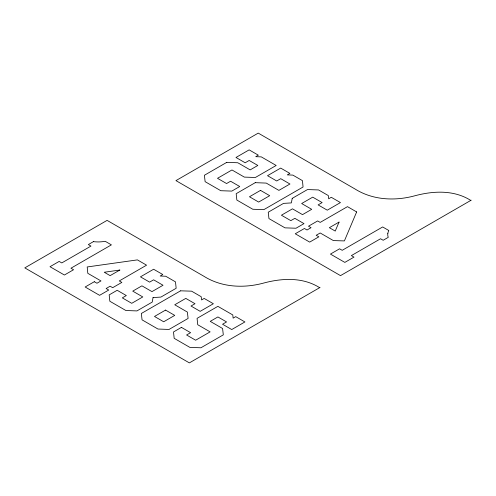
<?xml version="1.0" encoding="UTF-8"?>
<svg xmlns="http://www.w3.org/2000/svg" width="496" height="496" viewBox="0 0 496 496"><rect width="100%" height="100%" fill="white"/><g stroke="black" fill="none" stroke-linecap="round" stroke-linejoin="round"><path stroke-width="0.74" d="M93.422 241.633L88.338 244.571L90.96 246.084L61.783 262.93L59.16 261.417L50.003 266.705L64.399 275.02L73.563 269.731L70.94 268.218L111.395 244.863L105.264 241.323A40.467 23.362 0 0 1 101.438 241.788L99.615 241.905A18.03 10.41 0 0 1 98.623 241.93A23.585 13.615 0 0 1 93.428 241.626M320.056 287.438L189.367 362.892L24.8 267.877L107.086 220.373L203.887 276.26C221.712 287.451 243.741 288.449 263.643 283.061C282.112 278.095 302.833 277.035 319.635 287.68M471.2 200.179L340.51 275.627L175.944 180.618L258.23 133.108L355.031 189.001C372.856 200.192 394.884 201.184 414.786 195.796C433.256 190.83 453.976 189.776 470.778 200.421M387.816 233.554L387.785 233.759A18.023 10.404 0 0 0 387.742 234.329A23.585 13.615 0 0 0 388.275 237.33L383.172 240.269L380.55 238.756L351.366 255.601L353.989 257.114L344.832 262.403L330.435 254.088L339.593 248.8L342.209 250.313L382.664 226.957L388.79 230.491A40.486 23.374 0 0 0 387.99 232.705L387.816 233.554M153.047 297.575L152.222 302.095L136.939 310.918L125.885 310.515L109.845 301.258L109.182 294.891L117.174 290.278L126.331 295.566L122.32 297.879L131.731 303.316L142.786 296.937L132.742 291.133L141.93 285.832L151.974 291.629L163.023 285.25L153.617 279.812L149.606 282.131L140.449 276.842L153.617 269.241L162.775 274.524L160.183 276.024L165.738 276.241L175.497 281.877L176.161 288.275L160.909 297.079L153.047 297.575M292.218 198.369L291.369 202.907L283.538 203.385L268.249 212.207L268.95 218.587L284.989 227.85L296.013 228.234L303.998 223.622L294.841 218.333L290.83 220.646L281.418 215.214L292.473 208.835L302.517 214.632L311.705 209.324L301.661 203.527L312.716 197.148L322.127 202.579L318.116 204.898L327.273 210.18L340.442 202.579L331.285 197.29L328.693 198.791L328.315 195.579L318.556 189.943L307.477 189.565L292.218 198.369M356.643 211.935L344.391 240.92L333.368 240.579L320.199 232.971L316.188 235.29L318.841 236.821L309.684 242.11L295.25 233.777L304.414 228.489L307.03 230.001L311.042 227.689L308.487 226.207L317.645 220.925L320.199 222.4L347.485 206.646L356.643 211.935M339.053 222.09L335.234 231.074L329.356 227.689L339.053 222.09M226.79 162.341L204.395 175.268L205.127 181.666L220.788 190.712L231.812 191.096L239.735 186.515L230.578 181.232L226.567 183.545L217.502 178.312L231.967 169.961L244.348 177.109L255.366 177.494L276.179 165.478L261.274 156.872L255.744 156.674L258.335 155.174L249.147 149.873L235.978 157.474L245.167 162.781L249.178 160.462L257.833 165.459L250.158 169.892L237.807 162.762L226.79 162.341M255.242 182.671L236.17 193.682L236.865 200.062L252.78 209.25L263.829 209.653L303.056 187.011L302.455 180.649L292.851 175.107L287.296 174.883L289.887 173.389L280.693 168.082L267.524 175.689L276.718 180.99L280.724 178.678L289.949 184.004L278.895 190.383L266.265 183.092L255.242 182.671M94.308 281.709L85.151 286.998L99.584 295.331L108.742 290.042L106.119 288.529L110.131 286.211L112.685 287.692L121.849 282.404L119.288 280.928L146.574 265.174L137.417 259.885L87.203 266.96L87.804 273.321L100.973 280.928L96.962 283.241L94.308 281.709M119.827 270.041L110.131 275.64L104.253 272.248L119.827 270.041M260.518 190.383L249.463 196.763L258.652 202.07L269.706 195.691L260.518 190.383M180.581 290.823L141.36 313.472L142.054 319.852L157.97 329.04L169.024 329.443L188.102 318.432L187.37 312.065L174.741 304.773L185.795 298.394L195.015 303.719L191.003 306.032L200.192 311.339L213.361 303.732L204.172 298.431L201.587 299.925L201.202 296.713L191.605 291.171L180.581 290.823M165.552 310.081L154.498 316.46L163.686 321.768L174.741 315.388L165.552 310.081M181.437 327.385L173.507 331.96L174.17 338.322L189.838 347.367L200.923 347.783L223.312 334.856L222.586 328.495L210.236 321.365L217.911 316.938L226.56 321.929L222.555 324.248L231.744 329.549L244.912 321.947L235.724 316.64L233.132 318.141L232.785 314.948L217.88 306.342L197.067 318.358L197.73 324.719L210.112 331.867L195.647 340.219L186.583 334.986L190.594 332.667L181.437 327.385"/></g></svg>
